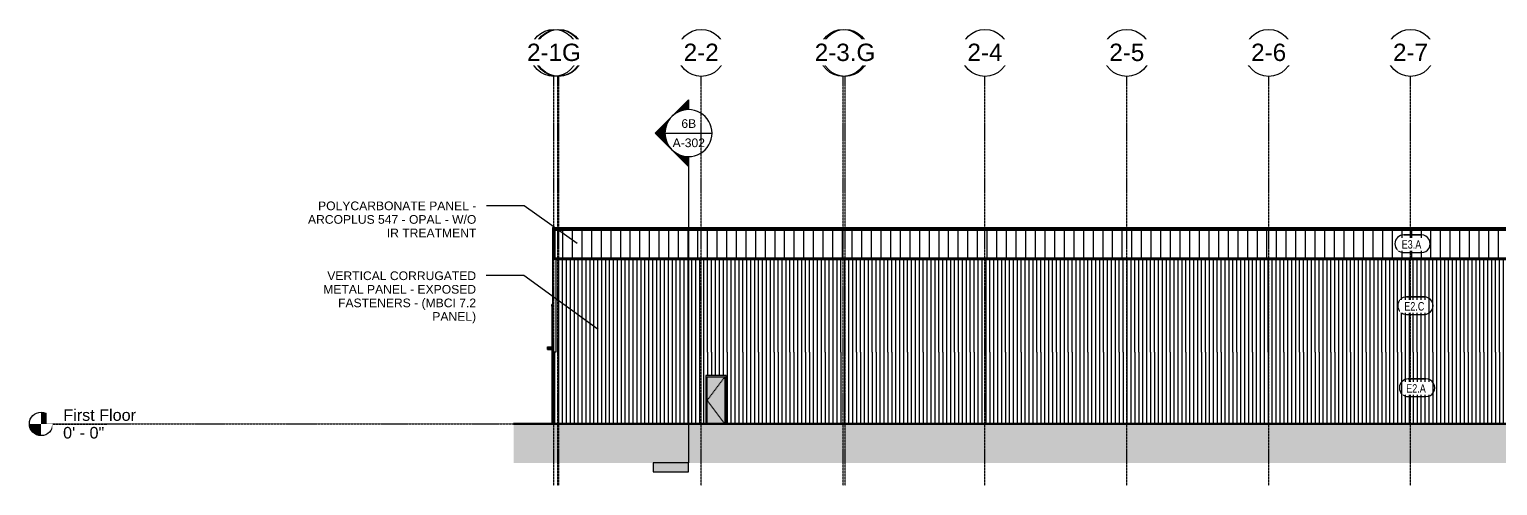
# Model space of a CAD drawing. Header units: inches. Extents: x 20273 to 40654, y -355 to 835.
# Drawn here: x 34617 to 37614, y -126 to 805 of the extents above; entities that cross this region are included whole.
import ezdxf

# ---------------------------------------------------------------- set-up
doc = ezdxf.new("R2010")
doc.units = ezdxf.units.IN
doc.header["$MEASUREMENT"] = 0
doc.linetypes.add('Dash 1_16_', pattern=[0.12499999999999999, 0.06249999999999999, -0.06249999999999999])
doc.linetypes.add('Grid Line 1_2_', pattern=[0.8749999999999999, 0.4999999999999999, -0.125, 0.125, -0.125])
for name, color, linetype, lineweight in [('A-ANNO-KEYN', 231, 'Continuous', 9), ('A-DOOR', 31, 'Continuous', 13), ('A-DOOR-FRAM', 31, 'Continuous', 9), ('A-FLOR-LEVL', 51, 'Continuous', 9), ('A-GLAZ-CWMG', 51, 'Continuous', 13), ('A-ROOF', 132, 'Continuous', 13), ('A-ROOF-PATT', 132, 'Continuous', 13), ('A-WALL', 113, 'Continuous', 13), ('A-WALL-IDEN', 211, 'Continuous', 9), ('A-WALL-PATT', 111, 'Continuous', 13), ('C-TOPO', 7, 'Continuous', 13), ('G-ANNO-SYMB', 111, 'Continuous', 9), ('S-BEAM', 12, 'Continuous', 13), ('S-GRID', 1, 'Continuous', 9), ('S-GRID-IDEN', 1, 'Continuous', 9)]:
    doc.layers.add(name, color=color, linetype=linetype, lineweight=lineweight)
doc.styles.add('Arial', font='arial.ttf', dxfattribs={"height": 23.60479041916165})
doc.styles.add('Arial_1', font='arial.ttf', dxfattribs={"height": 35.40718562874248})
doc.styles.add('Arial_2', font='arial.ttf', dxfattribs={"height": 17.70359281437124})
doc.styles.add('Century Gothic', font='GOTHIC.TTF', dxfattribs={"width": 0.8, "height": 17.24534161490682})
pattern_1 = [(90, (-88246.49, 0), (-8, 4.898587196589413e-16), [])]

# ---------------------------------------------------------------- blocks, each defined once
blk = doc.blocks.new('Rectangular Mullion - Profile_Polycarbonate_Upper and left-1768104-Elevation - North')
at = {"layer": 'A-GLAZ-CWMG'}
blk.add_hatch(color=256, dxfattribs=at).paths.add_polyline_path([(-22994.98130365696, 395.4854589171823), (-22784.14022535338, 395.4854589171823), (-22784.14022535338, 398.2354589171825), (-26278.64022535337, 398.2354589171825), (-26278.64022535337, 395.4854589171823), (-23556.46530365696, 395.4854589171823)], flags=0)
for p, q in [((-26278.64022535337, 395.4854589171818), (-26278.64022535337, 398.2354589171818)), ((-26278.64022535337, 398.2354589171818), (-22784.14022535339, 398.2354589171818)), ((-26278.64022535337, 395.4854589171818), (-22784.14022535339, 395.4854589171818)), ((-22784.14022535339, 398.2354589171818), (-22784.14022535339, 395.4854589171818))]:
    blk.add_line(p, q, dxfattribs=at)
blk = doc.blocks.new('Rectangular Mullion - Profile_Polycarbonate_Lower-1768105-Elevation - North')
at = {"layer": 'A-GLAZ-CWMG'}
blk.add_hatch(color=256, dxfattribs=at).paths.add_polyline_path([(-24679.43330365696, 335.5177501615204), (-22784.14022535337, 335.5177501615204), (-22784.14022535337, 338.26775016152), (-26278.64022535336, 338.26775016152), (-26278.64022535336, 335.5177501615204), (-25240.91730365696, 335.5177501615204)], flags=0)
for p, q in [((-26278.64022535336, 335.5177501615204), (-26278.64022535336, 338.2677501615204)), ((-22784.14022535338, 338.2677501615204), (-26278.64022535336, 338.2677501615204)), ((-22784.14022535338, 335.5177501615204), (-26278.64022535336, 335.5177501615204)), ((-22784.14022535338, 338.2677501615204), (-22784.14022535338, 335.5177501615204))]:
    blk.add_line(p, q, dxfattribs=at)
blk = doc.blocks.new('Rectangular Mullion - Profile_Polycarbonate_right-1766190-Elevation - North')
at = {"layer": 'A-GLAZ-CWMG'}
blk.add_hatch(color=256, dxfattribs=at).paths.add_polyline_path([(-26278.64022535336, 335.5177501615214), (-26278.64022535336, 398.2354589171825), (-26281.39022535337, 398.2354589171825), (-26281.39022535337, 335.5177501615214)], flags=0)
for p, q in [((-26281.39022535337, 398.2354589171818), (-26278.64022535337, 398.2354589171818)), ((-26281.39022535337, 335.5177501615204), (-26281.39022535337, 398.2354589171818)), ((-26278.64022535337, 335.5177501615204), (-26278.64022535337, 398.2354589171818)), ((-26278.64022535337, 335.5177501615204), (-26281.39022535337, 335.5177501615204))]:
    blk.add_line(p, q, dxfattribs=at)
blk = doc.blocks.new('columns and girder2 - one-1334686-Elevation - North')
at = {"layer": 'S-BEAM'}
h = blk.add_hatch(color=256, dxfattribs=at)
h.paths.add_polyline_path([(-25697.39022535361, 335.0000000000001), (-25696.39022535361, 335.0000000000001), (-25696.39022535361, 335.5177501615206), (-25697.39022535361, 335.5177501615206)], flags=0)
h.paths.add_polyline_path([(-25685.39022535361, 335.0000000000001), (-25685.39022535361, 335.5177501615206), (-25686.3902253536, 335.5177501615206), (-25686.3902253536, 335.0000000000001)], flags=0)
blk.add_hatch(color=256, dxfattribs=at).paths.add_polyline_path([(-25686.3902253536, 335.0000000000001), (-25686.3902253536, 335.5177501615206), (-25696.3902253536, 335.5177501615206), (-25696.3902253536, 335.0000000000001)], flags=0)
for p, q in [((-25697.39022535361, 334.9999999999998), (-25697.39022535361, 335.5177501615204)), ((-25696.3902253536, 335.5177501615206), (-25696.3902253536, 334.9999999999999)), ((-25686.3902253536, 335.5177501615204), (-25686.3902253536, 334.9999999999998)), ((-25685.39022535361, 335.5177501615203), (-25685.39022535361, 334.9999999999996))]:
    blk.add_line(p, q, dxfattribs=at)
blk = doc.blocks.new('Single-Flush - 36_ x 96_-1048073-Elevation - North')
at = {"layer": 'A-DOOR'}
blk.add_hatch(color=256, dxfattribs=at).paths.add_polyline_path([(-25968.76522535359, 0), (-25932.76522535359, 0), (-25932.76522535359, 95.99999999999999), (-25968.76522535359, 95.99999999999999), (-25968.76522535359, 59.99999999999658)], flags=0)
at = {"layer": 'A-DOOR-FRAM', "lineweight": 13}
blk.add_hatch(color=256, dxfattribs=at).paths.add_polyline_path([(-25971.76522535359, 0), (-25968.76522535359, 0), (-25968.76522535359, 95.99999999999999), (-25932.76522535359, 95.99999999999999), (-25932.76522535359, 0), (-25929.76522535359, 0), (-25929.76522535359, 98.99999999999999), (-25971.76522535359, 98.99999999999999), (-25971.76522535359, 76.44425874120724)], flags=0)
at = {"layer": 'A-DOOR', "linetype": 'Dash 1_16_', "lineweight": 9}
for p in [(-25932.76522535359, 95.99999999999997), (-25932.76522535359, -1.773666454062932e-15)]:
    blk.add_line(p, (-25968.76522535359, 47.99999999999998), dxfattribs=at)
at = {"layer": 'A-DOOR-FRAM'}
for p, q in [((-25929.76522535359, 98.99999999999994), (-25971.76522535359, 98.99999999999994)), ((-25971.76522535359, 98.99999999999994), (-25971.76522535359, 0)), ((-25968.76522535359, 0), (-25968.76522535359, 96.00000000000007)), ((-25968.76522535359, 96.00000000000007), (-25932.76522535359, 96.00000000000007)), ((-25932.76522535359, 96.00000000000007), (-25932.76522535359, 0)), ((-25929.76522535359, 0), (-25929.76522535359, 98.99999999999994))]:
    blk.add_line(p, q, dxfattribs=at)
blk = doc.blocks.new('Girt_C - 8_D-1405508-Elevation - North')
at = {"layer": 'S-BEAM'}
blk.add_line((-26281.44491285339, 390.0394375628344), (-26281.44491285339, 389.6162454367584), dxfattribs=at)
blk = doc.blocks.new('HSS-Hollow Structural Section - HSS1-1_2X1-1_2X1_8 - Obsolete-1395972-Elevation - North')
at = {"layer": 'S-BEAM'}
for points in [[(-26294.39022536247, 152.8884874197133), (-26284.70272535371, 152.8884874197132), (-26284.70272535371, 153.110459774053), (-26294.39022536247, 153.0495651280695)], [(-26284.70272535371, 151.8533855559894), (-26284.70272535371, 152.8884874197132), (-26294.39022536247, 152.8884874197133), (-26294.39022536247, 151.8533855559894)], [(-26284.70272535371, 151.6119283966592), (-26284.70272535371, 151.8533855559894), (-26294.39022536247, 151.8533855559894), (-26294.39022536247, 151.6119283966592)], [(-26284.70272535371, 151.5687991523374), (-26284.70272535371, 151.6119283966592), (-26294.39022536247, 151.5687991523374)]]:
    blk.add_hatch(color=256, dxfattribs=at).paths.add_polyline_path(points, flags=0)
for p, q in [((-26284.70272535371, 153.1108291333406), (-26294.39022536247, 153.1108291333406)), ((-26294.39022536247, 152.8884874197136), (-26294.39022536247, 153.1106280062978)), ((-26294.39022536247, 151.8533855559899), (-26294.39022536247, 152.8884874197136)), ((-26294.39022536247, 151.6119283966593), (-26294.39022536247, 151.8533855559899)), ((-26294.39022536247, 151.5687991523374), (-26294.39022536247, 151.6119283966593)), ((-26294.39022536247, 151.5685980252949), (-26284.70272535371, 151.5685980252949))]:
    blk.add_line(p, q, dxfattribs=at)
blk = doc.blocks.new('Level - Level Head - Circle-15001-Elevation - North')
at = {"layer": 'A-FLOR-LEVL'}
h = blk.add_hatch(color=256, dxfattribs=at)
edge = h.paths.add_edge_path(flags=0)
edge.add_line((-27327.82474626639, -23.99999999999998), (-27327.82474626639, -1.06581410364015e-13))
edge.add_line((-27327.82474626639, -1.079136779935651e-13), (-27351.82474626639, -1.079136779935651e-13))
edge.add_arc((-27327.82474626639, 0), 24.00000000000001, 180.0000000000002, 269.9999999999997)
h = blk.add_hatch(color=256, dxfattribs=at)
edge = h.paths.add_edge_path(flags=0)
edge.add_line((-27327.82474626639, 7.24528162299766e-14), (-27303.82474626639, 7.245281622997649e-14))
edge.add_arc((-27327.82474626639, -1.48803721005876e-15), 24.00000000000004, 4.452776554048924e-14, 90.0000000000001)
edge.add_line((-27327.82474626639, 23.99999999999998), (-27327.82474626639, 7.105427357601002e-14))
blk.add_circle((-27327.82474626639, 0), 24, dxfattribs=at)
blk = doc.blocks.new('Grid - Grid Head - Circle-14747-Elevation - North')
at = {"layer": 'S-GRID-IDEN'}
blk.add_circle((-23085.89022535334, 756.7690798906833), 48, dxfattribs=at)
blk = doc.blocks.new('Section - 3_32_ x 3_8_-18514-Elevation - North')
at = {"layer": 'G-ANNO-SYMB'}
blk.add_hatch(color=256, dxfattribs=at).paths.add_polyline_path([(-22946.15560031373, -79.66080684492678), (-22874.15560031373, -79.66080684492744), (-22874.15560031373, -97.66080684492741), (-22946.15560031373, -97.66080684492675)], flags=0)
for p, q in [((-22946.15560031373, -79.66080684492678), (-22946.15560031373, -97.66080684492675)), ((-22874.15560031373, -79.66080684492744), (-22946.15560031373, -79.66080684492678)), ((-22874.15560031373, -97.66080684492741), (-22874.15560031373, -79.66080684492744)), ((-22946.15560031373, -97.66080684492675), (-22874.15560031373, -97.66080684492741))]:
    blk.add_line(p, q, dxfattribs=at)
blk = doc.blocks.new('Section - Section Head - Filled-1526-Elevation - North')
at = {"layer": 'G-ANNO-SYMB'}
h = blk.add_hatch(color=256, dxfattribs=at)
edge = h.paths.add_edge_path(flags=0)
edge.add_arc((-22874.15560031373, 593.1570754422743), 48.06247118192713, 89.99999999999989, 132.0783950246226, ccw=False)
edge.add_line((-22874.15560031373, 641.2195466242015), (-22874.15560031373, 661.0393264361826))
edge.add_line((-22874.15560031373, 661.0393264361826), (-22906.36451102701, 628.8304157229087))
h = blk.add_hatch(color=256, dxfattribs=at)
edge = h.paths.add_edge_path(flags=0)
edge.add_line((-22908.09672581069, 627.0982009392283), (-22942.03785130764, 593.1570754422743))
edge.add_line((-22942.03785130764, 593.1570754422743), (-22922.15560031373, 593.1570754422742))
edge.add_arc((-22874.15560031373, 593.1570754422736), 48.00000000000296, 135.0000000000001, 179.9999999999997, ccw=False)
h = blk.add_hatch(color=256, dxfattribs=at)
edge = h.paths.add_edge_path(flags=0)
edge.add_arc((-22874.15560031373, 593.157075442274), 47.99999999999965, 180, 224.9999999999983, ccw=False)
edge.add_line((-22922.15560031373, 593.1570754422743), (-22942.03785130764, 593.1570754422744))
edge.add_line((-22942.03785130764, 593.1570754422744), (-22908.09672581069, 559.21594994532))
h = blk.add_hatch(color=256, dxfattribs=at)
edge = h.paths.add_edge_path(flags=0)
edge.add_line((-22906.36451102701, 557.4837351616394), (-22874.15560031373, 525.2748244483653))
edge.add_line((-22874.15560031373, 525.2748244483653), (-22874.15560031373, 545.0946042603464))
edge.add_arc((-22874.15560031373, 593.1570754422738), 48.06247118192778, 227.9216049753765, 270, ccw=False)
for p, q in [((-22942.03785130764, 593.1570754422744), (-22874.15560031373, 661.0393264361825)), ((-22906.36451102701, 628.8304157229087), (-22874.15560031373, 661.0393264361826)), ((-22874.15560031373, 641.157075442274), (-22874.15560031373, 661.0393264361825)), ((-22874.15560031373, 661.0393264361826), (-22874.15560031373, 641.2195466242015)), ((-22942.03785130764, 593.1570754422743), (-22908.09672581069, 627.0982009392283)), ((-22942.03785130764, 593.1570754422744), (-22874.15560031373, 525.2748244483657)), ((-22922.15560031373, 593.1570754422742), (-22942.03785130764, 593.1570754422743)), ((-22908.09672581069, 559.21594994532), (-22942.03785130764, 593.1570754422744)), ((-22942.03785130764, 593.1570754422744), (-22922.15560031373, 593.1570754422743)), ((-22874.15560031373, 525.2748244483653), (-22906.36451102701, 557.4837351616394)), ((-22874.15560031373, 545.1570754422742), (-22874.15560031373, 525.2748244483657)), ((-22874.15560031373, 545.0946042603464), (-22874.15560031373, 525.2748244483653))]:
    blk.add_line(p, q, dxfattribs=at)
for centre, radius, start, end in [((-22874.15560031373, 593.157075442274), 47.99999999999977, 89.9999999999998, 269.9999999999994), ((-22874.15560031373, 593.1570754422743), 48.06247118192713, 89.99999999999953, 132.0783950246223), ((-22874.15560031373, 593.157075442274), 48, 269.9999999999996, 90), ((-22874.15560031373, 593.1570754422736), 48.00000000000296, 134.9999999999997, 179.9999999999993), ((-22874.15560031373, 593.157075442274), 47.99999999999965, 179.9999999999996, 224.9999999999979), ((-22874.15560031373, 593.1570754422738), 48.06247118192778, 227.9216049753762, 269.9999999999996)]:
    blk.add_arc(centre, radius, start, end, dxfattribs=at)
blk = doc.blocks.new('Wall Tag - 1_4_-1369832-Elevation - North')
at = {"layer": 'A-WALL-IDEN', "color": 153}
for p, q in [((-24541.4308711065, 259.212418069432), (-24505.4308711065, 259.2124180694319)), ((-24505.4308711065, 259.2124180694319), (-24541.4308711065, 259.212418069432)), ((-24541.4308711065, 223.212418069432), (-24505.4308711065, 223.2124180694319)), ((-24541.4308711065, 223.212418069432), (-24505.4308711065, 223.2124180694319))]:
    blk.add_line(p, q, dxfattribs=at)
for centre, radius, start, end in [((-24541.4308711065, 241.212418069432), 17.99999999999992, 89.99999999999986, 269.9999999999995), ((-24541.4308711065, 241.212418069432), 17.99999999999992, 89.99999999999986, 269.9999999999995), ((-24505.4308711065, 241.212418069432), 18, 269.9999999999996, 90), ((-24505.4308711065, 241.212418069432), 17.99999999999994, 269.9999999999996, 89.99999999999997)]:
    blk.add_arc(centre, radius, start, end, dxfattribs=at)

msp = doc.modelspace()

# ---------------------------------------------------------------- hatches: boundary and pattern name
at = {"layer": 'A-ROOF', "lineweight": 5}
for points in [[(36728.30731173167, 398.6480289464598), (39191.58539003508, 398.6480289464598), (39191.58539003508, 400.6497643047045), (35684.83439003502, 400.6497643047045), (35684.83439003502, 398.6480289464598), (36447.56531173167, 398.6480289464598)], [(35684.52189003492, 155.3991405669135), (35684.52189003492, 157.3480861368316), (35674.83439002617, 157.3480861368289), (35674.83439002617, 155.3991405669135)]]:
    msp.add_hatch(color=256, dxfattribs=at).paths.add_polyline_path(points, flags=0)
at = {"layer": 'A-ROOF-PATT', "lineweight": 9}
h = msp.add_hatch(dxfattribs=at)
h.set_pattern_fill('FP_40', color=8, style=0, pattern_type=2)
h.set_pattern_definition([(90, (-61969.225, 1277.065), (-36.188, 2.215875918377221e-15), [])])
h.paths.add_polyline_path([(35684.83439003489, 343.9546008458119), (35685.33439003504, 343.9546008458119), (35685.33439003504, 398.4876195990707), (35697.83439003504, 398.4876195990707), (35697.83439003504, 398.2354589171825), (39187.83439003525, 398.2354589171818), (39187.83439003525, 387.6282445990391), (39188.08439003525, 387.6282445990391), (39188.08439003526, 398.6022029324044), (39190.58439003525, 398.6022029324044), (39190.58439003525, 343.9546008458119), (39191.58539003495, 343.9546008458119), (39191.58539003508, 398.6480289464598), (35684.83439003502, 398.6480289464598), (35684.83439003499, 388.9322587412077)], flags=0)
h = msp.add_hatch(dxfattribs=at)
h.set_pattern_fill('FP_39', color=8, style=0, pattern_type=2)
h.set_pattern_definition([(90, (-61969.225, 1103.646), (-16.082, 9.847384911943867e-16), [])])
h.paths.add_polyline_path([(35684.52189003492, 153.1106280062984), (35684.52189003493, 153.8573117129531), (35674.83439002617, 153.8573117129531), (35674.83439002617, 153.1106280062984), (35683.08275836338, 153.1106280062984)], flags=0)
at = {"layer": 'A-WALL', "lineweight": 5}
msp.add_hatch(color=256, dxfattribs=at).paths.add_polyline_path([(35683.06608420874, 239.4558058261746), (35683.58439003492, 239.9741116523528), (35683.58439003492, 243.4341387421723), (35683.52189003491, 243.5000000000022), (35683.52189003491, 240.000000000002), (35683.02189003491, 239.4999999999977)], flags=0)
at = {"layer": 'A-WALL-PATT', "lineweight": 9}
h = msp.add_hatch(dxfattribs=at)
h.set_pattern_fill('FP_45', color=8, style=0, pattern_type=2)
h.set_pattern_definition([(90, (-88250.552, 0), (-19.685, 1.205358612060782e-15), [])])
h.paths.add_polyline_path([(35690.58439003528, 338.2677501615203), (39185.08439003526, 338.2677501615203), (39185.08439003525, 395.4854589171823), (35690.58439003526, 395.4854589171823), (35690.58439003526, 388.9322587412077)], flags=0)
h = msp.add_hatch(dxfattribs=at)
h.set_pattern_fill('FP_49', color=8, style=0, pattern_type=2)
h.set_pattern_definition(pattern_1)
h.paths.add_polyline_path([(38833.87231173167, 146.2500000002032), (38896.45939003504, 146.2500000002032), (38896.45939003504, 168.0000000000007), (39040.45939003504, 168.0000000000007), (39040.45939003504, 146.2500000002032), (39175.33439003504, 146.2500000002032), (39175.33439003504, 187.1445272975577), (39185.33439003497, 186.7278606308944), (39185.33439003497, 187.6032944704579), (39188.95939003506, 187.452252803788), (39188.95939003506, 239.4999999987426), (39188.08439003526, 239.4999999987426), (39188.08439003526, 335.0000000000002), (35691.95939003503, 335.0000000000002), (35691.95939003503, 146.2500000002053), (38693.50131173167, 146.2500000002032)], flags=0)
h = msp.add_hatch(dxfattribs=at)
h.set_pattern_fill('FP_41', color=8, style=0, pattern_type=2)
h.set_pattern_definition([(270, (-87488.795, 100.524), (8, 4.898587196589413e-16), [])])
h.paths.add_polyline_path([(35684.52189003492, 173.1223924452588), (35685.33439003504, 173.1223924452588), (35685.33439003504, 241.7500000000025), (35684.52189003492, 241.7500000000025), (35684.52189003492, 173.2161424452547)], flags=0)
h = msp.add_hatch(dxfattribs=at)
h.set_pattern_fill('FP_52', color=8, style=0, pattern_type=2)
h.set_pattern_definition([(90, (-87981.396, -191.25), (-193, -193), [48, -145]), (180, (-87981.396, -191.25), (-2.363568322354392e-14, -193), [96.25, -96.75]), (270, (-88077.646, -143.25), (-193, -193), [48, -145]), (180, (-87981.396, -143.25), (-2.363568322354392e-14, -193), [96.25, -96.75]), (270, (-88077.896, -143.25), (-193, -193), [48, -145]), (180, (-88077.896, -143.25), (-2.363568322354392e-14, -193), [96.25, -96.75]), (90, (-88174.146, -191.25), (-193, -193), [48, -145]), (180, (-88077.896, -191.25), (-2.363568322354392e-14, -193), [96.25, -96.75]), (90, (-88029.396, -143), (-193, -193), [48, -145]), (180, (-87981.146, -143), (-2.363568322354392e-14, -193), [48.25, -144.75]), (180, (-87981.146, -95), (-2.363568322354392e-14, -193), [48.25, -144.75]), (90, (-88125.896, -143), (-193, -193), [48, -145]), (180, (-88029.646, -143), (-2.363568322354392e-14, -193), [96.25, -96.75]), (270, (-88029.646, -95), (-193, -193), [48, -145]), (180, (-88029.646, -95), (-2.363568322354392e-14, -193), [96.25, -96.75]), (180, (-88126.146, -143), (-2.363568322354392e-14, -193), [48, -145]), (270, (-88126.146, -95), (-193, -193), [48, -145]), (180, (-88126.146, -95), (-2.363568322354392e-14, -193), [48, -145]), (90, (-87981.396, -94.75), (-193, -193), [48, -145]), (180, (-87981.396, -94.75), (-2.363568322354392e-14, -193), [96.25, -96.75]), (270, (-88077.646, -46.75), (-193, -193), [48, -145]), (180, (-87981.396, -46.75), (-2.363568322354392e-14, -193), [96.25, -96.75]), (270, (-88077.896, -46.75), (-193, -193), [48, -145]), (180, (-88077.896, -46.75), (-2.363568322354392e-14, -193), [96.25, -96.75]), (270, (-88174.146, -46.75), (-193, -193), [48, -145]), (180, (-88077.896, -94.75), (-2.363568322354392e-14, -193), [96.25, -96.75]), (90, (-88029.396, -46.5), (-193, -193), [48, -145]), (180, (-87981.146, -46.5), (-2.363568322354392e-14, -193), [48.25, -144.75]), (180, (-87981.146, 1.5), (-2.363568322354392e-14, -193), [48.25, -144.75]), (90, (-88125.896, -46.5), (-193, -193), [48, -145]), (180, (-88029.646, -46.5), (-2.363568322354392e-14, -193), [96.25, -96.75]), (270, (-88029.646, 1.5), (-193, -193), [48, -145]), (180, (-88029.646, 1.5), (-2.363568322354392e-14, -193), [96.25, -96.75]), (180, (-88126.146, -46.5), (-2.363568322354392e-14, -193), [48, -145]), (270, (-88126.146, 1.5), (-193, -193), [48, -145]), (180, (-88126.146, 1.5), (-2.363568322354392e-14, -193), [48, -145])])
h.paths.add_polyline_path([(35685.33439003503, 0), (35685.33439003504, 173.1223924452588), (35684.52189003492, 173.1223924452588), (35684.52189003492, 0)], flags=0)
h = msp.add_hatch(dxfattribs=at)
h.set_pattern_fill('FP_49', color=8, style=0, pattern_type=2)
h.set_pattern_definition(pattern_1)
h.paths.add_polyline_path([(35886.08131173167, 0), (35988.20939003503, 0), (35988.20939003503, 146.25), (35685.33439003503, 146.25), (35685.33439003503, 0)], flags=0)
h = msp.add_hatch(dxfattribs=at)
h.set_pattern_fill('FP_44', color=8, style=0, pattern_type=2)
h.set_pattern_definition([(90, (-87950.24, 0), (-8, 4.898587196589413e-16), [])])
h.paths.add_polyline_path([(36039.45939003504, 0), (38725.98939003489, 0), (38725.98939003489, 95.99999999999999), (38845.98939003488, 95.99999999999999), (38845.98939003488, 0), (38896.45939003504, 0), (38896.45939003504, 146.2500000001037), (35988.20939003503, 146.2500000001037), (35988.20939003503, 0), (35997.45939003504, 0), (35997.45939003504, 98.99999999999999), (36039.45939003504, 98.99999999999999), (36039.45939003504, 76.44425874120724)], flags=0)
h.paths.add_polyline_path([(39040.45939003504, 0), (39046.45939003504, 0), (39046.45939003504, 98.99999999999999), (39124.45939003504, 98.99999999999999), (39124.45939003504, 0), (39185.33439003504, 0), (39185.33439003504, 146.2500000001037), (39040.45939003504, 146.2500000001037), (39040.45939003504, 76.44425874120724)], flags=0)
at = {"layer": 'C-TOPO', "lineweight": 9}
h = msp.add_hatch(dxfattribs=at)
h.set_pattern_fill('FP_38', color=8, style=0, pattern_type=2)
h.set_pattern_definition([(0, (-86432.22300000001, 0), (48, 48), [48, -48]), (0, (-86432.22300000001, 18), (48, 48), [48, -48]), (0, (-86432.22300000001, 36), (48, 48), [48, -48]), (90, (-86426.22300000001, 42), (-48, 48), [48, -48]), (90, (-86408.22300000001, 42), (-48, 48), [48, -48]), (90, (-86390.22300000001, 42), (-48, 48), [48, -48])])
h.paths.add_polyline_path([(38869.9893900349, -79.79974125879333), (38869.9893900349, 0), (35605.33931173167, 0), (35605.33931173167, -79.79974125879333), (38830.42375641018, -79.79974125879333)], flags=0)

# ---------------------------------------------------------------- linework, layer by layer
at = {"layer": 'A-ANNO-KEYN', "color": 153}
for p, q in [((35627.11664267223, 445.0944350279379), (35549.90509601525, 445.0944350279379)), ((35734.99588347024, 367.9774029764802), (35627.11664267223, 445.0944350279379)), ((35626.62470517201, 302.5059881689259), (35549.41315851502, 302.5059881689258)), ((35777.76220075591, 192.4384642110861), (35626.62470517201, 302.5059881689259))]:
    msp.add_line(p, q, dxfattribs=at)
at = {"layer": 'A-ROOF'}
for p, q in [((35684.83439003501, 400.649764304704), (35684.83439003488, 343.9546008458113)), ((35684.83439003501, 400.649764304704), (39191.58539003506, 400.649764304704)), ((39191.58539003506, 398.6480289464599), (35684.83439003501, 398.6480289464599)), ((35684.83439003488, 343.9546008458113), (35685.33439003503, 343.9546008458113)), ((35674.83439002617, 155.3991405669135), (35674.83439002617, 157.3480861368287)), ((35674.83439002617, 157.3480861368346), (35684.52189003488, 157.3480861368346)), ((35674.83439002617, 153.1202862926712), (35674.83439002617, 153.857311712953))]:
    msp.add_line(p, q, dxfattribs=at)
at = {"layer": 'A-WALL'}
for p, q in [((35685.33439003503, 146.2500000002037), (35685.33439003503, 398.4876195990703)), ((35685.33439003503, 398.4876195990703), (35697.83439003503, 398.4876195990704)), ((35697.83439003503, 398.4876195990704), (35697.83439003503, 398.2354589171823)), ((39188.08439003525, 334.9999999999999), (35691.95939003503, 334.9999999999999)), ((35691.95939003503, 334.9999999999999), (35691.95939003503, 146.2500000002054)), ((35697.83439003503, 335.5177501615205), (35697.83439003503, 334.9999999999999)), ((35683.52189003491, 240.0000000000018), (35683.02189003491, 239.4999999999977)), ((35683.06608420874, 239.4558058261747), (35683.58439003491, 239.9741116523526)), ((35685.33439003503, 243.4050109000454), (35683.52189003491, 243.5000000000022)), ((35683.52189003491, 243.5000000000022), (35683.52189003491, 240.0000000000018)), ((35683.58439003491, 239.9741116523526), (35683.58439003491, 243.4341387421722)), ((35683.58439003491, 243.4341387421722), (35685.33439003503, 243.3424251284207)), ((35684.52189003491, 241.7500000000024), (35685.33439003503, 241.7500000000024)), ((35684.52189003491, 0), (35684.52189003491, 241.7500000000024)), ((35683.02189003491, 239.4999999999977), (35683.06608420874, 239.4558058261747)), ((35684.52189003491, 173.1223924452585), (35685.33439003503, 173.1223924452585)), ((35685.33439003503, 146.25), (35685.33439003503, 0)), ((35691.95939003503, 146.25), (35685.33439003503, 146.25))]:
    msp.add_line(p, q, dxfattribs=at)
at = {"layer": 'C-TOPO', "lineweight": 35}
msp.add_line((35605.33931173166, 0), (37704.16050612216, 0), dxfattribs=at)
at = {"layer": 'C-TOPO'}
msp.add_line((37704.16113882425, 0), (35605.33931173167, 0), dxfattribs=at)
at = {"layer": 'G-ANNO-SYMB'}
for p, q in [((35914.40765557242, 593.1570754422739), (36010.40765557242, 593.1570754422739)), ((35962.4076555724, 545.1570754422744), (35962.4076555724, -79.66080684492748))]:
    msp.add_line(p, q, dxfattribs=at)
at = {"layer": 'S-GRID', "linetype": 'Grid Line 1_2_'}
for p, q in [((35687.83439003531, -125.9202757096818), (35687.83439003531, 708.7690798906838)), ((35687.83439003531, -125.9202757096818), (35687.83439003531, 708.7690798906838)), ((35695.83439003531, -125.9202757096818), (35695.83439003531, 708.7690798906838)), ((35697.83439003531, -125.9202757096818), (35697.83439003531, 708.7690798906838)), ((35988.33439003531, -125.9202757096818), (35988.33439003531, 708.7690798906838)), ((35988.33439003531, -125.9202757096818), (35988.33439003531, 708.7690798906838)), ((36277.8343900353, -125.9202757096818), (36277.8343900353, 708.7690798906838)), ((36277.83439003531, -125.9202757096818), (36277.83439003531, 708.7690798906838)), ((36281.83439003531, -125.9202757096818), (36281.83439003531, 708.7690798906838)), ((36567.3343900353, -125.9202757096818), (36567.3343900353, 708.7690798906838)), ((36567.33439003531, -125.9202757096818), (36567.33439003531, 708.7690798906838)), ((36856.8343900353, -125.9202757096818), (36856.8343900353, 708.7690798906838)), ((36856.83439003531, -125.9202757096818), (36856.83439003531, 708.7690798906838)), ((37146.3343900353, -125.9202757096818), (37146.3343900353, 708.7690798906838)), ((37146.33439003531, -125.9202757096818), (37146.33439003531, 708.7690798906837)), ((37435.83439003527, -125.9202757096818), (37435.83439003527, 708.7690798906838)), ((37435.83439003529, -125.9202757096818), (37435.83439003529, 708.7690798906838))]:
    msp.add_line(p, q, dxfattribs=at)

# ---------------------------------------------------------------- block references
at = {"layer": 'A-DOOR'}
msp.add_blockref('Single-Flush - 36_ x 96_-1048073-Elevation - North', (61969.22461538863, 0), dxfattribs=at)
at = {"layer": 'A-FLOR-LEVL'}
msp.add_blockref('Level - Level Head - Circle-15001-Elevation - North', (61969.22461538863, 0), dxfattribs=at)
at = {"layer": 'A-GLAZ-CWMG'}
for name in ['Rectangular Mullion - Profile_Polycarbonate_right-1766190-Elevation - North', 'Rectangular Mullion - Profile_Polycarbonate_Upper and left-1768104-Elevation - North', 'Rectangular Mullion - Profile_Polycarbonate_Lower-1768105-Elevation - North']:
    msp.add_blockref(name, (61969.22461538863, 0), dxfattribs=at)
at = {"layer": 'A-WALL-IDEN', "color": 153}
for p in [(61963.47461538887, 126.2516045392491), (61969.22461538863, 0), (61972.66161538837, -167.50000000005)]:
    msp.add_blockref('Wall Tag - 1_4_-1369832-Elevation - North', p, dxfattribs=at)
at = {"layer": 'G-ANNO-SYMB'}
for name in ['Section - Section Head - Filled-1526-Elevation - North', 'Section - 3_32_ x 3_8_-18514-Elevation - North']:
    msp.add_blockref(name, (58836.56325588616, 0), dxfattribs=at)
at = {"layer": 'S-BEAM'}
for name, p in [('Girt_C - 8_D-1405508-Elevation - North', (61969.22461538863, 0)), ('columns and girder2 - one-1334686-Elevation - North', (61679.72461538863, 0)), ('columns and girder2 - one-1334686-Elevation - North', (61969.22461538863, 0)), ('columns and girder2 - one-1334686-Elevation - North', (62258.72461538863, 0)), ('HSS-Hollow Structural Section - HSS1-1_2X1-1_2X1_8 - Obsolete-1395972-Elevation - North', (61969.22461538863, 2.288512560615117)), ('HSS-Hollow Structural Section - HSS1-1_2X1-1_2X1_8 - Obsolete-1395972-Elevation - North', (61969.22461538863, 0))]:
    msp.add_blockref(name, p, dxfattribs=at)
at = {"layer": 'S-GRID-IDEN'}
for p in [(58773.72461538867, 0), (59074.22461538868, 0), (59363.72461538867, 0), (59653.22461538867, 0), (59942.72461538867, 0), (60232.22461538867, 0), (60521.72461538864, 0)]:
    msp.add_blockref('Grid - Grid Head - Circle-14747-Elevation - North', p, dxfattribs=at)

# ---------------------------------------------------------------- texts
at = {"layer": 'A-ANNO-KEYN', "char_height": 17.70359281437124, "attachment_point": 3, "line_spacing_factor": 0.9385317878468563, "style": 'Arial_2', "bg_fill": 3, "box_fill_scale": 1.25, "bg_fill_color": 0, "bg_fill_transparency": 0}
for s, insert, width in [('POLYCARBONATE PANEL -\\PARCOPLUS 547 - OPAL - W/O\\PIR TREATMENT', (35529.47422274171, 453.6365862698191), 408.8879999999996), ('VERTICAL CORRUGATED\\PMETAL PANEL - EXPOSED\\PFASTENERS - (MBCI 7.2\\PPANEL)', (35528.98228524148, 311.048139410807), 371.3039999999996)]:
    msp.add_mtext(s, dxfattribs=dict(at, insert=insert, width=width))
at = {"layer": 'G-ANNO-SYMB', "char_height": 17.70359281437124, "attachment_point": 2, "line_spacing_factor": 0.9385317878468563, "style": 'Arial_2'}
for s, insert, width in [('6B', (35963.0223955343, 621.4953245809785), 36.07199999999996), ('A-302', (35963.0223955343, 582.2228362023129), 78.62399999999991)]:
    msp.add_mtext(s, dxfattribs=dict(at, insert=insert, width=width))

# ---------------------------------------------------------------- next in the draw order: texts
at = {"layer": 'A-FLOR-LEVL', "insert": (34834.98026061002, 29.83730839434813), "char_height": 23.60479041916165, "width": 176.2559999999998, "attachment_point": 3, "line_spacing_factor": 0.9385317878468562, "style": 'Arial', "bg_fill": 3, "box_fill_scale": 1.25, "bg_fill_color": 0, "bg_fill_transparency": 0}
msp.add_mtext('First Floor', dxfattribs=at)
at = {"layer": 'A-WALL-IDEN', "char_height": 17.24534161490682, "attachment_point": 2, "line_spacing_factor": 0.9841166936790923, "style": 'Century Gothic', "bg_fill": 3, "box_fill_scale": 1.25, "bg_fill_color": 0, "bg_fill_transparency": 0}
for s, insert, width in [('E3.A', (37437.77666454525, 374.7452770573858), 47.51999999999995), ('E2.C', (37443.52666454502, 248.4936725181366), 49.24799999999994), ('E2.A', (37446.96366454475, 80.99367251808675), 47.51999999999995)]:
    msp.add_mtext(s, dxfattribs=dict(at, insert=insert, width=width))
at = {"layer": 'S-GRID-IDEN', "char_height": 35.40718562874248, "attachment_point": 2, "line_spacing_factor": 0.9385317878468563, "style": 'Arial_1', "bg_fill": 3, "box_fill_scale": 1.25, "bg_fill_color": 0, "bg_fill_transparency": 0}
for s, insert, width in [('1-1G', (35687.82516273326, 775.6428168005488), 130.8959999999998), ('1-2', (35988.32516273326, 775.6428168005488), 85.10399999999991), ('1-3', (36277.82516273325, 775.6428168005488), 85.10399999999991), ('1-4', (36567.32516273325, 775.6428168005488), 85.10399999999991), ('1-5', (36856.82516273325, 775.6428168005488), 85.10399999999991), ('1-6', (37146.32516273325, 775.6428168005488), 85.10399999999991), ('1-7', (37435.82516273321, 775.6428168005488), 85.10399999999991)]:
    msp.add_mtext(s, dxfattribs=dict(at, insert=insert, width=width))

# ---------------------------------------------------------------- next in the draw order: block references
at = {"layer": 'S-GRID-IDEN'}
for p in [(58781.72461538868, 0), (59074.22461538868, 0), (59363.72461538868, 0), (59653.22461538868, 0), (59942.72461538868, 0), (60232.22461538868, 0), (60521.72461538866, 0)]:
    msp.add_blockref('Grid - Grid Head - Circle-14747-Elevation - North', p, dxfattribs=at)

# ---------------------------------------------------------------- next in the draw order: texts
at = {"layer": 'A-FLOR-LEVL', "insert": (34770.20432212294, -6.225255760091862), "char_height": 23.60479041916165, "width": 99.9359999999999, "attachment_point": 3, "line_spacing_factor": 0.9385317878468562, "style": 'Arial', "bg_fill": 3, "box_fill_scale": 1.25, "bg_fill_color": 0, "bg_fill_transparency": 0}
msp.add_mtext('0\' - 0"', dxfattribs=at)

# ---------------------------------------------------------------- next in the draw order: linework, layer by layer
at = {"layer": 'A-FLOR-LEVL', "linetype": 'Grid Line 1_2_'}
msp.add_line((34665.39986912222, 0), (40654.13647077918, 0), dxfattribs=at)

# ---------------------------------------------------------------- next in the draw order: texts
at = {"layer": 'S-GRID-IDEN', "char_height": 35.40718562874248, "width": 85.10399999999991, "attachment_point": 2, "line_spacing_factor": 0.9385317878468563, "style": 'Arial_1', "bg_fill": 3, "box_fill_scale": 1.25, "bg_fill_color": 0, "bg_fill_transparency": 0}
for s, insert in [('2-1', (35695.82516273326, 775.6428168005488)), ('2-2', (35988.32516273326, 775.6428168005488)), ('2-3', (36277.82516273326, 775.6428168005488)), ('2-4', (36567.32516273326, 775.6428168005488)), ('2-5', (36856.82516273326, 775.6428168005488)), ('2-6', (37146.32516273326, 775.6428168005486)), ('2-7', (37435.82516273324, 775.6428168005488))]:
    msp.add_mtext(s, dxfattribs=dict(at, insert=insert))

# ---------------------------------------------------------------- next in the draw order: block references
at = {"layer": 'S-GRID-IDEN'}
for p in [(58783.72461538868, 0), (59367.72461538868, 0)]:
    msp.add_blockref('Grid - Grid Head - Circle-14747-Elevation - North', p, dxfattribs=at)

# ---------------------------------------------------------------- next in the draw order: texts
at = {"layer": 'S-GRID-IDEN', "char_height": 35.40718562874248, "attachment_point": 2, "line_spacing_factor": 0.9385317878468563, "style": 'Arial_1', "bg_fill": 3, "box_fill_scale": 1.25, "bg_fill_color": 0, "bg_fill_transparency": 0}
for s, insert, width in [('1-1', (35697.82516273326, 775.6428168005488), 85.10399999999991), ('2-3.G', (36281.82516273326, 775.6428168005488), 147.3119999999998)]:
    msp.add_mtext(s, dxfattribs=dict(at, insert=insert, width=width))

# ---------------------------------------------------------------- next in the draw order: block references
at = {"layer": 'S-GRID-IDEN'}
msp.add_blockref('Grid - Grid Head - Circle-14747-Elevation - North', (58773.72461538867, 0), dxfattribs=at)

# ---------------------------------------------------------------- next in the draw order: texts
at = {"layer": 'S-GRID-IDEN', "insert": (35687.82516273326, 775.6428168005488), "char_height": 35.40718562874248, "width": 130.8959999999998, "attachment_point": 2, "line_spacing_factor": 0.9385317878468563, "style": 'Arial_1', "bg_fill": 3, "box_fill_scale": 1.25, "bg_fill_color": 0, "bg_fill_transparency": 0}
msp.add_mtext('2-1G', dxfattribs=at)

doc.saveas('drawing.dxf')
